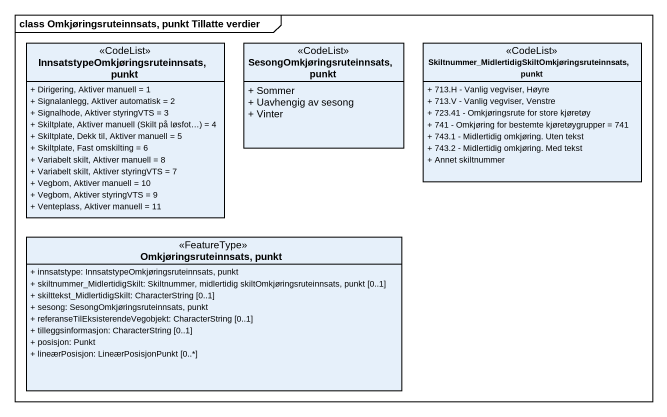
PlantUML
@startuml
mainframe class Omkjøringsruteinnsats, punkt Tillatte verdier
hide circle
hide empty members
skinparam classAttributeIconSize 0
class "InnsatstypeOmkjøringsruteinnsats, punkt" as InnsatstypeOmkjøringsruteinn <<CodeList>> {
  + Dirigering, Aktiver manuell = 1
  + Signalanlegg, Aktiver automatisk = 2
  + Signalhode, Aktiver styringVTS = 3
  {field} + Skiltplate, Aktiver manuell (Skilt på løsfot…) = 4
  + Skiltplate, Dekk til, Aktiver manuell = 5
  + Skiltplate, Fast omskilting = 6
  + Variabelt skilt, Aktiver manuell = 8
  + Variabelt skilt, Aktiver styringVTS = 7
  + Vegbom, Aktiver manuell = 10
  + Vegbom, Aktiver styringVTS = 9
  + Venteplass, Aktiver manuell = 11
}
class "SesongOmkjøringsruteinnsats, punkt" as SesongOmkjøringsruteinnsats <<CodeList>> {
  + Sommer
  + Uavhengig av sesong
  + Vinter
}
class "Skiltnummer_MidlertidigSkiltOmkjøringsruteinnsats, punkt" as Skiltnummer <<CodeList>> {
  + 713.H - Vanlig vegviser, Høyre
  + 713.V - Vanlig vegviser, Venstre
  + 723.41 - Omkjøringsrute for store kjøretøy
  + 741 - Omkjøring for bestemte kjøretøygrupper = 741
  + 743.1 - Midlertidig omkjøring. Uten tekst
  + 743.2 - Midlertidig omkjøring. Med tekst
  + Annet skiltnummer
}
class "Omkjøringsruteinnsats, punkt" as Omkjøringsruteinnsats_punkt <<FeatureType>> {
  + innsatstype: InnsatstypeOmkjøringsruteinnsats, punkt
  + skiltnummer_MidlertidigSkilt: Skiltnummer, midlertidig skiltOmkjøringsruteinnsats, punkt [0..1]
  + skilttekst_MidlertidigSkilt: CharacterString [0..1]
  + sesong: SesongOmkjøringsruteinnsats, punkt
  + referanseTilEksisterendeVegobjekt: CharacterString [0..1]
  + tilleggsinformasjon: CharacterString [0..1]
  + posisjon: Punkt
  + lineærPosisjon: LineærPosisjonPunkt [0..*]
}
@enduml
